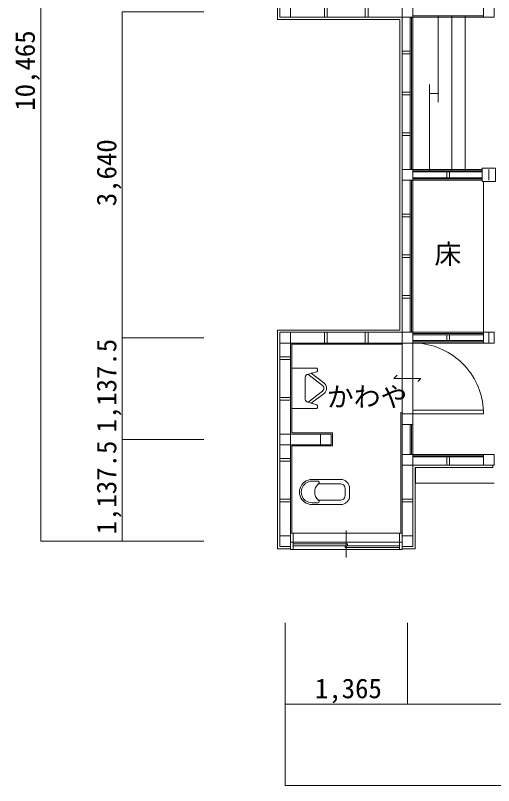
# Model space of a CAD drawing. Units: millimetres, scale not verified. Extents: x -10898 to 10315, y -7812 to 8396.
# Drawn here: x -10898 to -5558, y -7812 to 794 of the extents above; entities that cross this region are included whole.
import ezdxf
from ezdxf.enums import TextEntityAlignment as Align

# ---------------------------------------------------------------- set-up
doc = ezdxf.new("R2010")
doc.units = ezdxf.units.MM
doc.header["$LTSCALE"] = 100
for name, color, linetype, lineweight in [('0-1_HSRFRAME_KUDA', 7, 'Continuous', 18), ('0-7_HSRFRAME_KUDA_Y', 7, 'Continuous', 18), ('0-D_G_MAHSRFRAME', 7, 'Continuous', 18), ('1-0_N_MAHSRFRAME', 7, 'Continuous', 18), ('1-3_G_MAJIKIRI', 7, 'Continuous', 18), ('1-4_N_MAJIKIRI', 7, 'Continuous', 18), ('1-5_G_MAJIKIRI_S', 7, 'Continuous', 18), ('1-6_N_MAJIKIRI_S', 7, 'Continuous', 18), ('1-8_TOKOKAMATI', 7, 'Continuous', 18), ('1-E_G_TATEGU', 7, 'Continuous', 18), ('1-F_N_TATEGU', 7, 'Continuous', 18), ('2-0_GTTG_MADOWAKU', 7, 'Continuous', 18), ('2-5_TFZK_TOBUKURO', 7, 'Continuous', 18), ('3-0_KIGUKIZAI', 7, 'Continuous', 18), ('3-1_N_BUHIN', 7, 'Continuous', 18), ('3-4_MENISYOU', 7, 'Continuous', 18), ('3-8_SUNPOUSEN', 7, 'Continuous', 18)]:
    doc.layers.add(name, color=color, linetype=linetype, lineweight=lineweight)
doc.layers.add('3-5_JIDOU_MEISYOU', color=7, linetype='Continuous')
doc.styles.add('ＭＳ ゴシック', font='')
doc.styles.get('ＭＳ ゴシック').set_extended_font_data('MS Gothic')

msp = doc.modelspace()

# ---------------------------------------------------------------- linework, layer by layer
at = {"layer": '0-1_HSRFRAME_KUDA'}
for points in [[(-7945, 772.5), (-7945, 892.5), (-7825, 892.5), (-7825, 772.5)], [(-7945, -2867.5), (-7945, -2747.5), (-7825, -2747.5), (-7825, -2867.5)], [(-7945, -4005), (-7945, -3885), (-7825, -3885), (-7825, -4005)], [(-7490, -4005), (-7490, -3885), (-7370, -3885), (-7370, -4005)], [(-7945, -5142.5), (-7945, -5022.5), (-7825, -5022.5), (-7825, -5142.5)], [(-6580, -5142.5), (-6580, -5022.5), (-6460, -5022.5), (-6460, -5142.5)]]:
    msp.add_lwpolyline(points, close=True, dxfattribs=at)
at = {"layer": '0-7_HSRFRAME_KUDA_Y'}
for points in [[(-6580, 772.5), (-6580, 892.5), (-6460, 892.5), (-6460, 772.5)], [(-5670, 772.5), (-5670, 892.5), (-5550, 892.5), (-5550, 772.5)], [(-6580, -1047.5), (-6580, -927.5), (-6460, -927.5), (-6460, -1047.5)], [(-5685, -1062.5), (-5685, -912.5), (-5535, -912.5), (-5535, -1062.5)], [(-6580, -2867.5), (-6580, -2747.5), (-6460, -2747.5), (-6460, -2867.5)], [(-5670, -2867.5), (-5670, -2747.5), (-5550, -2747.5), (-5550, -2867.5)], [(-6580, -3777.5), (-6580, -3657.5), (-6460, -3657.5), (-6460, -3777.5)], [(-6580, -4232.5), (-6580, -4112.5), (-6460, -4112.5), (-6460, -4232.5)], [(-5670, -4232.5), (-5670, -4112.5), (-5550, -4112.5), (-5550, -4232.5)]]:
    msp.add_lwpolyline(points, close=True, dxfattribs=at)
at = {"layer": '0-D_G_MAHSRFRAME'}
for points in [[(-7415, 892.5), (-7415, 772.5), (-7445, 772.5), (-7445, 892.5)], [(-6960, 892.5), (-6960, 772.5), (-6990, 772.5), (-6990, 892.5)], [(-6580, 392.5), (-6487.5, 392.5), (-6487.5, 362.5), (-6580, 362.5)], [(-6580, -62.5), (-6487.5, -62.5), (-6487.5, -92.5), (-6580, -92.5)], [(-6580, -517.5), (-6487.5, -517.5), (-6487.5, -547.5), (-6580, -547.5)], [(-6580, -1427.5), (-6487.5, -1427.5), (-6487.5, -1457.5), (-6580, -1457.5)], [(-6580, -1882.5), (-6487.5, -1882.5), (-6487.5, -1912.5), (-6580, -1912.5)], [(-6580, -2337.5), (-6487.5, -2337.5), (-6487.5, -2367.5), (-6580, -2367.5)], [(-7415, -2747.5), (-7415, -2867.5), (-7445, -2867.5), (-7445, -2747.5)], [(-6960, -2747.5), (-6960, -2867.5), (-6990, -2867.5), (-6990, -2747.5)], [(-7825, -3050), (-7945, -3050), (-7945, -3020), (-7825, -3020)], [(-7825, -3505), (-7945, -3505), (-7945, -3475), (-7825, -3475)], [(-7825, -4187.5), (-7945, -4187.5), (-7945, -4157.5), (-7825, -4157.5)], [(-6050, -4140), (-6050, -4232.5), (-6080, -4232.5), (-6080, -4140)], [(-7825, -4642.5), (-7945, -4642.5), (-7945, -4612.5), (-7825, -4612.5)], [(-6580, -4612.5), (-6460, -4612.5), (-6460, -4642.5), (-6580, -4642.5)]]:
    msp.add_lwpolyline(points, close=True, dxfattribs=at)
at = {"layer": '1-0_N_MAHSRFRAME'}
for points in [[(-6080, -1020), (-6080, -955), (-6050, -955), (-6050, -1020)], [(-6050, -2775), (-6050, -2840), (-6080, -2840), (-6080, -2775)]]:
    msp.add_lwpolyline(points, close=True, dxfattribs=at)
at = {"layer": '1-3_G_MAJIKIRI'}
for p, q in [((-7825, 772.5), (-6580, 772.5)), ((-6580, -927.5), (-6580, 772.5)), ((-6487.5, -927.5), (-6487.5, 772.5)), ((-6580, -2747.5), (-6580, -1047.5)), ((-6487.5, -2747.5), (-6487.5, -1047.5)), ((-7825, -2747.5), (-6580, -2747.5)), ((-7945, -3885), (-7945, -2867.5)), ((-7825, -2867.5), (-6580, -2867.5)), ((-7825, -2867.5), (-7825, -3885)), ((-7945, -5022.5), (-7945, -4005)), ((-7825, -4992.5), (-7825, -4005)), ((-6460, -4140), (-5670, -4140)), ((-6580, -4992.5), (-6580, -4232.5)), ((-6460, -5022.5), (-6460, -4232.5)), ((-6460, -4232.5), (-5670, -4232.5))]:
    msp.add_line(p, q, dxfattribs=at)
at = {"layer": '1-4_N_MAJIKIRI'}
for p, q in [((-6460, -955), (-5685, -955)), ((-6460, -1020), (-5685, -1020)), ((-6460, -2775), (-5670, -2775)), ((-6460, -2840), (-5670, -2840)), ((-6580, -4112.5), (-6580, -3777.5)), ((-6487.5, -4112.5), (-6487.5, -3777.5)), ((-7825, -3885), (-7490, -3885)), ((-7825, -4005), (-7490, -4005))]:
    msp.add_line(p, q, dxfattribs=at)
at = {"layer": '1-5_G_MAJIKIRI_S'}
for p, q in [((-7970, 2197.5), (-7970, 747.5)), ((-7970, 747.5), (-6605, 747.5)), ((-6605, 747.5), (-6605, -987.5)), ((-6605, -987.5), (-6605, -2722.5)), ((-6605, -2722.5), (-7970, -2722.5)), ((-7970, -2722.5), (-7970, -3945)), ((-7970, -3945), (-7970, -5167.5)), ((-6435, -4257.5), (-6435, -5167.5)), ((-6435, -4257.5), (-5565, -4257.5)), ((-5565, -4257.5), (-5565, -4232.5)), ((-7970, -5167.5), (-7825, -5167.5)), ((-6580, -5167.5), (-6435, -5167.5))]:
    msp.add_line(p, q, dxfattribs=at)
at = {"layer": '1-6_N_MAJIKIRI_S'}
for p, q in [((-6460, 787.5), (-5670, 787.5)), ((-6475, -927.5), (-6475, 772.5)), ((-6460, -942.5), (-5685, -942.5)), ((-6460, -1032.5), (-5685, -1032.5)), ((-6475, -2747.5), (-6475, -1047.5)), ((-6460, -2762.5), (-5670, -2762.5)), ((-7812.5, -2880), (-6580, -2880)), ((-7812.5, -2880), (-7812.5, -3872.5)), ((-6460, -2852.5), (-5670, -2852.5)), ((-6475, -4112.5), (-6475, -3777.5)), ((-7357.5, -3872.5), (-7812.5, -3872.5)), ((-7357.5, -3872.5), (-7357.5, -4017.5)), ((-7357.5, -4017.5), (-7812.5, -4017.5)), ((-7812.5, -4992.5), (-7812.5, -4017.5)), ((-6460, -4127.5), (-5670, -4127.5)), ((-6592.5, -4992.5), (-6592.5, -4172.5))]:
    msp.add_line(p, q, dxfattribs=at)
msp.add_lwpolyline([(-6592.5, -4172.5), (-6592.5, -3645), (-6580, -3645)], dxfattribs=at)
at = {"layer": '1-8_TOKOKAMATI'}
msp.add_line((-5670, -2747.5), (-5670, -1062.5), dxfattribs=at)
at = {"layer": '1-E_G_TATEGU'}
msp.add_line((-7202.5, -5262.5), (-7202.5, -4962.5), dxfattribs=at)
for points in [[(-7795, -5092.5), (-7795, -5172.5), (-7825, -5172.5), (-7825, -5092.5)], [(-6610, -5092.5), (-6610, -5172.5), (-7795, -5172.5), (-7795, -5092.5)], [(-7188.6, -5112.5), (-7188.6, -5132.5), (-7795, -5132.5), (-7795, -5112.5)], [(-6610, -5132.5), (-6610, -5152.5), (-7216.4, -5152.5), (-7216.4, -5132.5)], [(-6580, -5092.5), (-6580, -5172.5), (-6610, -5172.5), (-6610, -5092.5)]]:
    msp.add_lwpolyline(points, close=True, dxfattribs=at)
at = {"layer": '1-F_N_TATEGU'}
for p, q in [((-6670, -3262.5), (-6634.6, -3227.1)), ((-6370, -3262.5), (-6670, -3262.5)), ((-6370, -3262.5), (-6405.4, -3297.9))]:
    msp.add_line(p, q, dxfattribs=at)
for points in [[(-6460, -2867.5), (-6580, -2867.5), (-6580, -3657.5), (-6460, -3657.5)], [(-6460, -2867.5), (-6425.5, -2868.3), (-6391.1, -2870.5), (-6356.9, -2874.3), (-6322.8, -2879.5), (-6289, -2886.2), (-6255.5, -2894.4), (-6222.4, -2904.1), (-6189.8, -2915.1), (-6157.7, -2927.6), (-6126.1, -2941.5), (-6095.2, -2956.8), (-6065, -2973.3), (-6035.5, -2991.2), (-6006.9, -3010.4), (-5979.1, -3030.8), (-5952.2, -3052.3), (-5926.3, -3075.1), (-5901.4, -3098.9), (-5877.6, -3123.8), (-5854.8, -3149.7), (-5833.3, -3176.6), (-5812.9, -3204.4), (-5793.7, -3233), (-5775.8, -3262.5), (-5759.3, -3292.7), (-5744, -3323.6), (-5730.1, -3355.2), (-5717.6, -3387.3), (-5706.6, -3419.9), (-5696.9, -3453), (-5688.7, -3486.5), (-5682, -3520.3), (-5676.8, -3554.4), (-5673, -3588.6), (-5670.8, -3623), (-5670, -3657.5), (-6460, -3657.5)], [(-6460, -2867.5), (-6460, -3657.5), (-6460, -2867.5)]]:
    msp.add_lwpolyline(points, dxfattribs=at)
msp.add_lwpolyline([(-5670, -3657.5), (-5670, -3617.5), (-6460, -3617.5), (-6460, -3657.5)], close=True, dxfattribs=at)
at = {"layer": '2-0_GTTG_MADOWAKU'}
msp.add_line((-6610, -4992.5), (-7795, -4992.5), dxfattribs=at)
for points in [[(-7795, -4992.5), (-7795, -5092.5), (-7825, -5092.5), (-7825, -4992.5)], [(-6610, -5092.5), (-6610, -4992.5), (-6580, -4992.5), (-6580, -5092.5)]]:
    msp.add_lwpolyline(points, close=True, dxfattribs=at)
at = {"layer": '2-5_TFZK_TOBUKURO'}
msp.add_lwpolyline([(-5550, -4432.5), (-6430, -4432.5), (-6430, -4257.5)], dxfattribs=at)
at = {"layer": '3-0_KIGUKIZAI'}
for p, q in [((-7585.5, -4651.5), (-7515.5, -4651.5)), ((-7585.5, -4671.5), (-7265.5, -4671.5))]:
    msp.add_line(p, q, dxfattribs=at)
for points in [[(-7812.5, -3597.5), (-7532.5, -3597.5), (-7522.5, -3587.5), (-7522.5, -3567.5), (-7532.5, -3557.5), (-7594.3, -3538.4), (-7451.6, -3430.2), (-7439.5, -3419.5), (-7430.7, -3405.5), (-7424.3, -3388.4), (-7422.5, -3373), (-7424.3, -3355.7), (-7429.8, -3339.3), (-7439.5, -3326.6), (-7452.5, -3313.5), (-7595.2, -3205.7), (-7532.5, -3187.5), (-7522.5, -3177.5), (-7522.5, -3157.5), (-7532.5, -3147.5), (-7812.5, -3147.5)], [(-7595, -3539), (-7632.5, -3527.5), (-7644, -3523.7), (-7651.7, -3518.3), (-7659.2, -3509.2), (-7662.5, -3497.5), (-7662.5, -3247.5), (-7659.2, -3236.7), (-7652.5, -3227.5), (-7644, -3220.6), (-7632.5, -3217.5), (-7595, -3205.2)], [(-7630.2, -3528.3), (-7467.1, -3403.7), (-7459.2, -3395), (-7454.2, -3383.7), (-7452.5, -3372.5), (-7454.2, -3362.1), (-7460, -3349.2), (-7467.1, -3341.3), (-7631, -3216.7)], [(-7585.5, -4671.5), (-7607.7, -4670.5), (-7629.5, -4665.5), (-7649.5, -4657.1), (-7668.5, -4645.5), (-7684.5, -4631.5), (-7699.5, -4614.5), (-7710.5, -4595.5), (-7716.6, -4573.7), (-7724.4, -4554.5), (-7725.5, -4531.5), (-7724.4, -4510.5), (-7718.8, -4487.5), (-7710.5, -4469.5), (-7699.5, -4449.3), (-7684.5, -4432.5), (-7668.5, -4419.3), (-7649.5, -4407.5), (-7628.5, -4399.3), (-7607.7, -4392.6), (-7585.5, -4391.5), (-7265.5, -4391.5), (-7246.6, -4393.7), (-7227.5, -4399.3), (-7210.5, -4408.5), (-7195.5, -4420.4), (-7182.5, -4436.5), (-7173.3, -4453.5), (-7166.6, -4471.5), (-7165.5, -4491.5), (-7165.5, -4571.5), (-7166.6, -4591.5), (-7172.2, -4611.5), (-7182.5, -4627.1), (-7194.5, -4642.5), (-7211.5, -4654.8), (-7227.5, -4664.5), (-7245.5, -4670.5), (-7265.5, -4671.5)], [(-7585.5, -4651.5), (-7605.5, -4650.5), (-7623.5, -4646.5), (-7639.5, -4638.5), (-7656.5, -4630.5), (-7670.5, -4617.5), (-7683.5, -4603.5), (-7693.5, -4585.5), (-7700.5, -4569.5), (-7704.5, -4551.5), (-7705.5, -4531.5), (-7704.5, -4512.5), (-7700.5, -4494.5), (-7692.5, -4477.5), (-7683.5, -4462.5), (-7670.5, -4446.5), (-7656.5, -4434.5), (-7639.5, -4425.5), (-7623.5, -4417.5), (-7604.5, -4412.5), (-7585.5, -4411.5), (-7515.5, -4411.5), (-7510.5, -4416.5), (-7506.5, -4423.5), (-7505.5, -4426.5), (-7506.5, -4433.5), (-7510.5, -4438.5), (-7515.5, -4441.5), (-7524.5, -4450.5), (-7532.5, -4461.5), (-7539.5, -4471.5), (-7545.5, -4482.5), (-7550.5, -4493.5), (-7553.5, -4508.5), (-7554.5, -4520.5), (-7555.5, -4531.5), (-7554.5, -4544.5), (-7553.5, -4556.5), (-7550.5, -4568.5), (-7545.5, -4581.5)], [(-7515.5, -4441.5), (-7265.5, -4441.5), (-7253.5, -4443.5), (-7241.5, -4448.5), (-7230.5, -4456.5), (-7222.5, -4467.5), (-7217.5, -4479.5), (-7215.5, -4491.5), (-7215.5, -4571.5), (-7217.5, -4585.5), (-7223.5, -4597.5), (-7230.5, -4607.5), (-7240.5, -4615.5), (-7252.5, -4620.5), (-7265.5, -4621.5), (-7515.5, -4621.5)], [(-7545.5, -4581.5), (-7538.5, -4591.5), (-7532.5, -4603.5), (-7524.5, -4613.5), (-7515.5, -4621.5), (-7510.5, -4626.5), (-7506.5, -4631.5), (-7505.5, -4636.5), (-7506.5, -4642.5), (-7510.5, -4648.5), (-7515.5, -4651.5)]]:
    msp.add_lwpolyline(points, dxfattribs=at)
at = {"layer": '3-1_N_BUHIN'}
for p, q in [((-6175, -176.9), (-6175, 787.5)), ((-6025, -942.5), (-6025, 787.5)), ((-6025, -942.5), (-6025, 787.5)), ((-5875, -942.5), (-5875, 787.5)), ((-6275, -942.5), (-6275, 21.9)), ((-6275, -77.5), (-6175, -77.5))]:
    msp.add_line(p, q, dxfattribs=at)
at = {"layer": '3-4_MENISYOU'}
for p, q in [((-6460, -927.5), (-6460, 772.5)), ((-6460, 772.5), (-5670, 772.5)), ((-6460, -927.5), (-5685, -927.5)), ((-5610, -1047.5), (-5610, -927.5)), ((-6460, -1047.5), (-5685, -1047.5)), ((-6460, -2747.5), (-6460, -1047.5)), ((-6460, -2747.5), (-5670, -2747.5)), ((-5610, -2867.5), (-5610, -2747.5)), ((-6460, -2867.5), (-5670, -2867.5)), ((-6460, -4112.5), (-6460, -3630)), ((-6460, -4112.5), (-5670, -4112.5))]:
    msp.add_line(p, q, dxfattribs=at)
at = {"layer": '3-8_SUNPOUSEN'}
for points in [[(-9705, -5082.5), (-10615, -5082.5), (-10615, 5382.5), (-9705, 5382.5)], [(-8795, -2807.5), (-9705, -2807.5), (-9705, 832.5), (-8795, 832.5)], [(-8795, -3945), (-9705, -3945), (-9705, -2807.5), (-8795, -2807.5)], [(-8795, -5082.5), (-9705, -5082.5), (-9705, -3945), (-8795, -3945)], [(-6520, -5992.5), (-6520, -6902.5), (-7885, -6902.5), (-7885, -5992.5)], [(2580, -5992.5), (2580, -6902.5), (-6520, -6902.5), (-6520, -5992.5)], [(7585, -6902.5), (7585, -7812.5), (-7885, -7812.5), (-7885, -6902.5)]]:
    msp.add_lwpolyline(points, dxfattribs=at)

# ---------------------------------------------------------------- texts
at = {"layer": '3-5_JIDOU_MEISYOU', "style": 'ＭＳ ゴシック'}
for s, p in [('床', (-6217.2, -2047.5)), ('かわや', (-7419.8, -3644.4))]:
    msp.add_text(s, height=219.9, dxfattribs=at).set_placement(p, align=Align.BOTTOM_LEFT)
at = {"layer": '3-8_SUNPOUSEN', "style": 'ＭＳ ゴシック'}
for s, p in [('10,465', (-10615, -271.3)), ('3,640', (-9705, -1338.5)), ('1,137.5', (-9705, -3867.7)), ('1,137.5', (-9705, -5005.2))]:
    msp.add_text(s, height=219.9, rotation=90, dxfattribs=at).set_placement(p, align=Align.BOTTOM_LEFT)
msp.add_text('1,365', height=219.9, dxfattribs=at).set_placement((-7553.5, -6902.5), align=Align.BOTTOM_LEFT)

doc.saveas('drawing.dxf')
